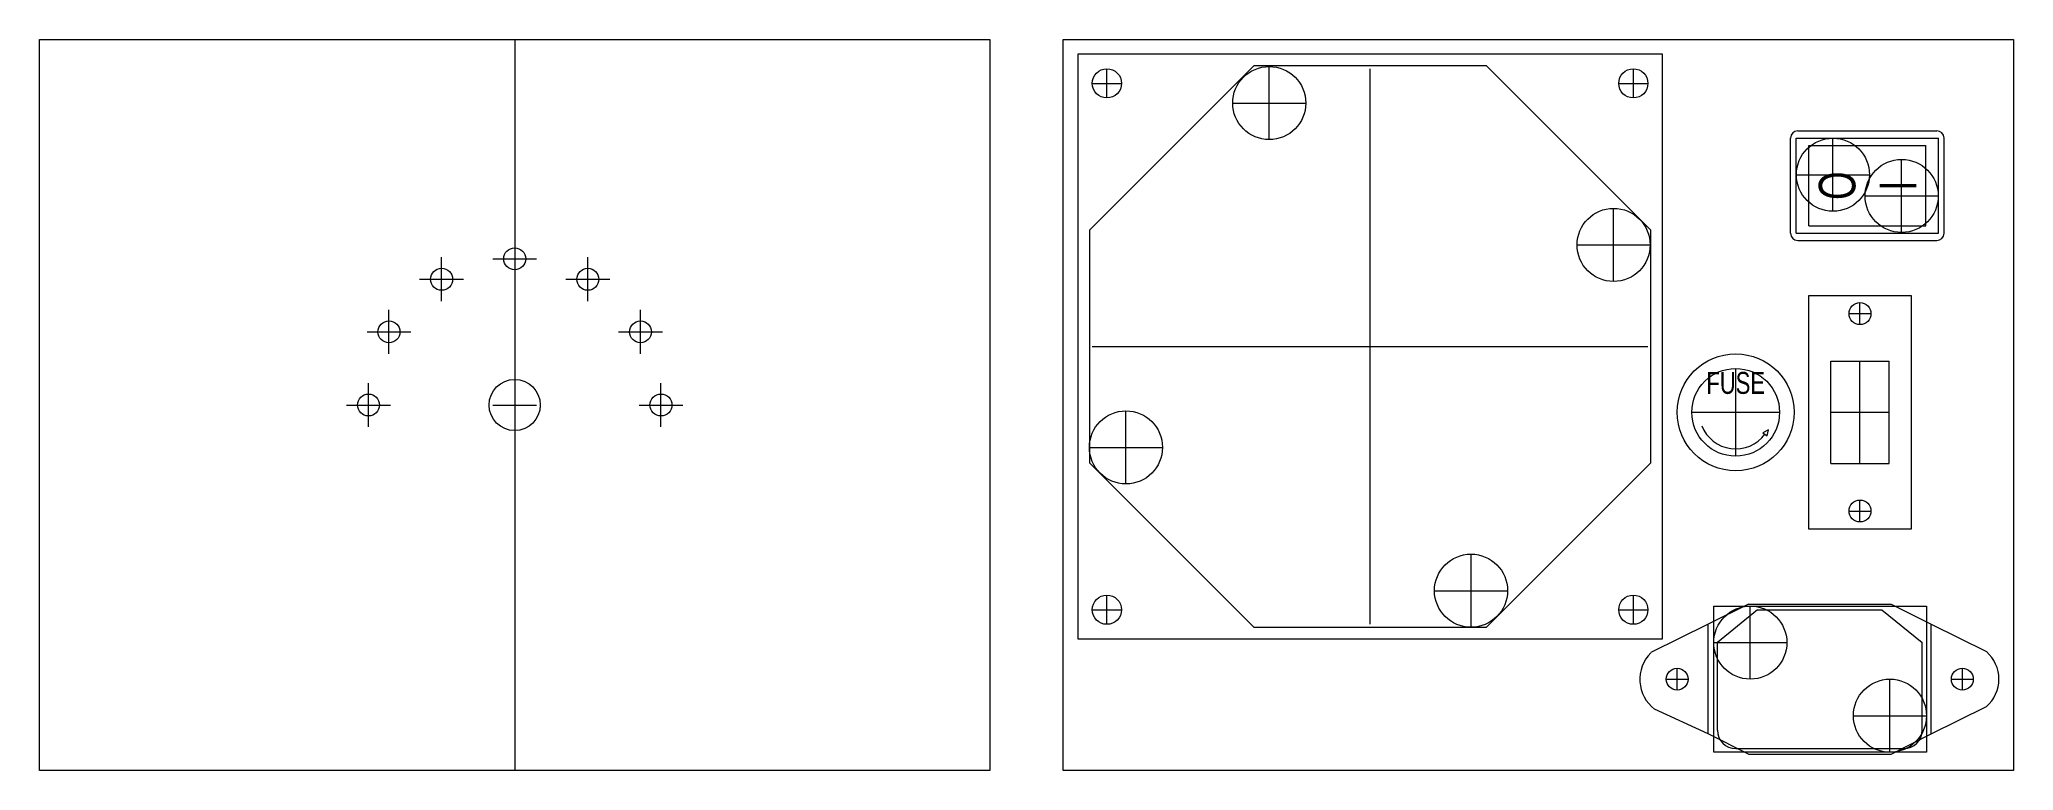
# Model space of a CAD drawing. Header units: millimetres. Extents: x 100 to 370, y 100 to 200.
import ezdxf

# ---------------------------------------------------------------- set-up
doc = ezdxf.new("R2010")
doc.units = ezdxf.units.MM
doc.layers.get('0').update_dxf_attribs({"linetype": 'CONTINUOUS', "lineweight": 18})
doc.layers.add('externo', color=4, linetype='CONTINUOUS', lineweight=18)
doc.layers.add('interno', color=7, linetype='CONTINUOUS', lineweight=18)
doc.styles.get("Standard").update_dxf_attribs({"font": 'txt', "width": 0.75})

# ---------------------------------------------------------------- blocks, each defined once
blk = doc.blocks.new('IEC-1')
for p, q in [((-15, 9.5), (14.1, 9.5)), ((-15, -10.5), (-15, 9.5)), ((14.1, 9.5), (14.1, -10.5)), ((-20, -2), (-20, 1)), ((19, -2), (19, 1)), ((-21.5, -0.5), (-18.5, -0.5)), ((17.5, -0.5), (20.5, -0.5)), ((14.1, -10.5), (-15, -10.5))]:
    blk.add_line(p, q)
for centre in [(-20, -0.5), (19, -0.5)]:
    blk.add_circle(centre, 1.5)
at = {"layer": 'externo'}
for p, q in [((-10.25, 9.75), (-15.75, 7)), ((-10.25, 9.75), (9.25, 9.75)), ((9.25, 9.75), (14.75, 7)), ((-15.75, 7), (-23.6, 3.13)), ((-15.75, -8), (-15.75, 7)), ((14.75, -8), (14.75, 7)), ((14.75, 7), (22.29, 3.26)), ((-15.75, -8), (-23.1, -4.6)), ((14.75, -8), (22.29, -4.26)), ((-10.25, -10.75), (-15.75, -8)), ((9.25, -10.75), (14.75, -8)), ((-10.25, -10.75), (9.25, -10.75))]:
    blk.add_line(p, q, dxfattribs=at)
for centre, radius, start, end in [((-19.97, -0.52), 5.14, 134.8889, 232.517), ((19, -0.5), 5, 311.1859, 48.8141)]:
    blk.add_arc(centre, radius, start, end, dxfattribs=at)
at = {"layer": 'interno'}
for p, q in [((-9, 9), (-14.5, 4.5)), ((-9, 9), (8, 9)), ((8, 9), (13.5, 4.5)), ((-14.5, -5.5), (-14.5, 4.5)), ((13.5, -5.5), (13.5, 4.5)), ((-14.5, -7.5), (-14.5, -5.5)), ((13.5, -7.5), (13.5, -5.5)), ((-12, -10), (11, -10))]:
    blk.add_line(p, q, dxfattribs=at)
for centre, start, end in [((-12, -7.5), 180, 270), ((11, -7.5), 270, 0)]:
    blk.add_arc(centre, 2.5, start, end, dxfattribs=at)
blk = doc.blocks.new('chave1-0')
for p, q in [((-9.75, 6.5), (9.75, 6.5)), ((-9.75, -6.5), (-9.75, 6.5)), ((9.75, -6.5), (9.75, 6.5)), ((-9.75, -6.5), (9.75, -6.5))]:
    blk.add_line(p, q)
at = {"layer": 'externo'}
for p, q in [((-10.5, -6.5), (-10.5, 6.5)), ((-9.5, 7.5), (9.5, 7.5)), ((-8, 5.5), (8, 5.5)), ((-8, -5.5), (-8, 5.5)), ((8, -5.5), (8, 5.5)), ((10.5, -6.5), (10.5, 6.5)), ((-9.5, -7.5), (9.5, -7.5)), ((-8, -5.5), (8, -5.5))]:
    blk.add_line(p, q, dxfattribs=at)
for centre, start, end in [((-9.5, 6.5), 90, 180), ((9.5, 6.5), 0, 90), ((-9.5, -6.5), 180, 270), ((9.5, -6.5), 270, 0)]:
    blk.add_arc(centre, 1, start, end, dxfattribs=at)
at = {"layer": 'externo', "insert": (0, 0), "char_height": 5, "width": 100, "attachment_point": 5, "rotation": 270}
blk.add_mtext('I\\PO', dxfattribs=at)
blk = doc.blocks.new('fuseholder1-1')
for p, q in [((0, -6), (0, 6)), ((-6, 0), (6, 0))]:
    blk.add_line(p, q)
blk.add_circle((0, 0), 6)
at = {"layer": 'externo'}
for p, q in [((-5.5, 0), (5.5, 0)), ((4.5, -2.4), (3.7, -2.8)), ((4.3, -3.2), (4.5, -2.4)), ((3.7, -2.8), (4.3, -3.2))]:
    blk.add_line(p, q, dxfattribs=at)
blk.add_circle((0, 0), 8, dxfattribs=at)
blk.add_arc((0, 0), 5, 201.8014, 323.1301, dxfattribs=at)
at = {"layer": 'externo', "insert": (0, 4), "char_height": 3, "width": 100, "attachment_point": 5}
blk.add_mtext('FUSE', dxfattribs=at)

msp = doc.modelspace()

# ---------------------------------------------------------------- linework, layer by layer
for p, q in [((100, 200), (230, 200)), ((100, 100), (100, 200)), ((165, 200), (165, 100)), ((230, 200), (230, 100)), ((240, 200), (370, 200)), ((240, 100), (240, 200)), ((370, 200), (370, 100)), ((266.1, 196.4), (243.6, 173.91)), ((246, 192), (246, 196)), ((297.91, 196.4), (266.1, 196.4)), ((268.2, 186.3), (268.2, 196.3)), ((320.4, 173.9), (297.91, 196.4)), ((318, 192), (318, 196)), ((244, 194), (248, 194)), ((316, 194), (320, 194)), ((263.2, 191.3), (273.2, 191.3)), ((345.3, 176.5), (345.3, 186.5)), ((354.7, 173.6), (354.7, 183.6)), ((340.3, 181.5), (350.3, 181.5)), ((349.7, 178.6), (359.7, 178.6)), ((315.3, 166.9), (315.3, 176.9)), ((243.6, 173.91), (243.6, 142.1)), ((320.4, 142.09), (320.4, 173.9)), ((155, 164.2), (155, 170.2)), ((175, 164.2), (175, 170.2)), ((310.3, 171.9), (320.3, 171.9)), ((162, 170), (168, 170)), ((152, 167.2), (158, 167.2)), ((172, 167.2), (178, 167.2)), ((147.8, 157), (147.8, 163)), ((182.2, 157), (182.2, 163)), ((347.5, 162.5), (350.5, 162.5)), ((349, 161), (349, 164)), ((144.8, 160), (150.8, 160)), ((179.2, 160), (185.2, 160)), ((345, 156), (353, 156)), ((345, 142), (345, 156)), ((349, 142), (349, 156)), ((353, 142), (353, 156)), ((145, 147), (145, 153)), ((185, 147), (185, 153)), ((142, 150), (148, 150)), ((162, 150), (168, 150)), ((182, 150), (188, 150)), ((248.6, 139.2), (248.6, 149.2)), ((345, 149), (353, 149)), ((243.6, 144.2), (253.6, 144.2)), ((243.6, 142.1), (266.09, 119.6)), ((297.9, 119.6), (320.4, 142.09)), ((345, 142), (353, 142)), ((347.5, 135.5), (350.5, 135.5)), ((349, 134), (349, 137)), ((295.8, 119.6), (295.8, 129.6)), ((290.8, 124.6), (300.8, 124.6)), ((244, 122), (248, 122)), ((246, 120), (246, 124)), ((316, 122), (320, 122)), ((318, 120), (318, 124)), ((334, 112.5), (334, 122.5)), ((266.09, 119.6), (297.9, 119.6)), ((329, 117.5), (339, 117.5)), ((353.1, 102.5), (353.1, 112.5)), ((348.1, 107.5), (358.1, 107.5)), ((230, 100), (100, 100)), ((370, 100), (240, 100))]:
    msp.add_line(p, q)
for centre, radius in [((246, 194), 2), ((268.2, 191.3), 5), ((318, 194), 2), ((345.3, 181.5), 5), ((354.7, 178.6), 5), ((315.3, 171.9), 5), ((165, 170), 1.5), ((155, 167.2), 1.5), ((175, 167.2), 1.5), ((349, 162.5), 1.5), ((147.8, 160), 1.5), ((182.2, 160), 1.5), ((145, 150), 1.5), ((165, 150), 3.5), ((185, 150), 1.5), ((248.6, 144.2), 5), ((349, 135.5), 1.5), ((295.8, 124.6), 5), ((246, 122), 2), ((318, 122), 2), ((334, 117.5), 5), ((353.1, 107.5), 5)]:
    msp.add_circle(centre, radius)
at = {"layer": 'Interno'}
for p, q in [((322, 198), (242, 198)), ((242, 198), (242, 118)), ((322, 118), (322, 198)), ((282, 120), (282, 196)), ((342, 165), (356, 165)), ((342, 133), (342, 165)), ((356, 165), (356, 133)), ((244, 158), (320, 158)), ((356, 133), (342, 133)), ((242, 118), (322, 118))]:
    msp.add_line(p, q, dxfattribs=at)

# ---------------------------------------------------------------- block references
for name, p in [('chave1-0', (350, 180)), ('fuseholder1-1', (332, 149)), ('IEC-1', (344, 113))]:
    msp.add_blockref(name, p)

doc.saveas('drawing.dxf')
